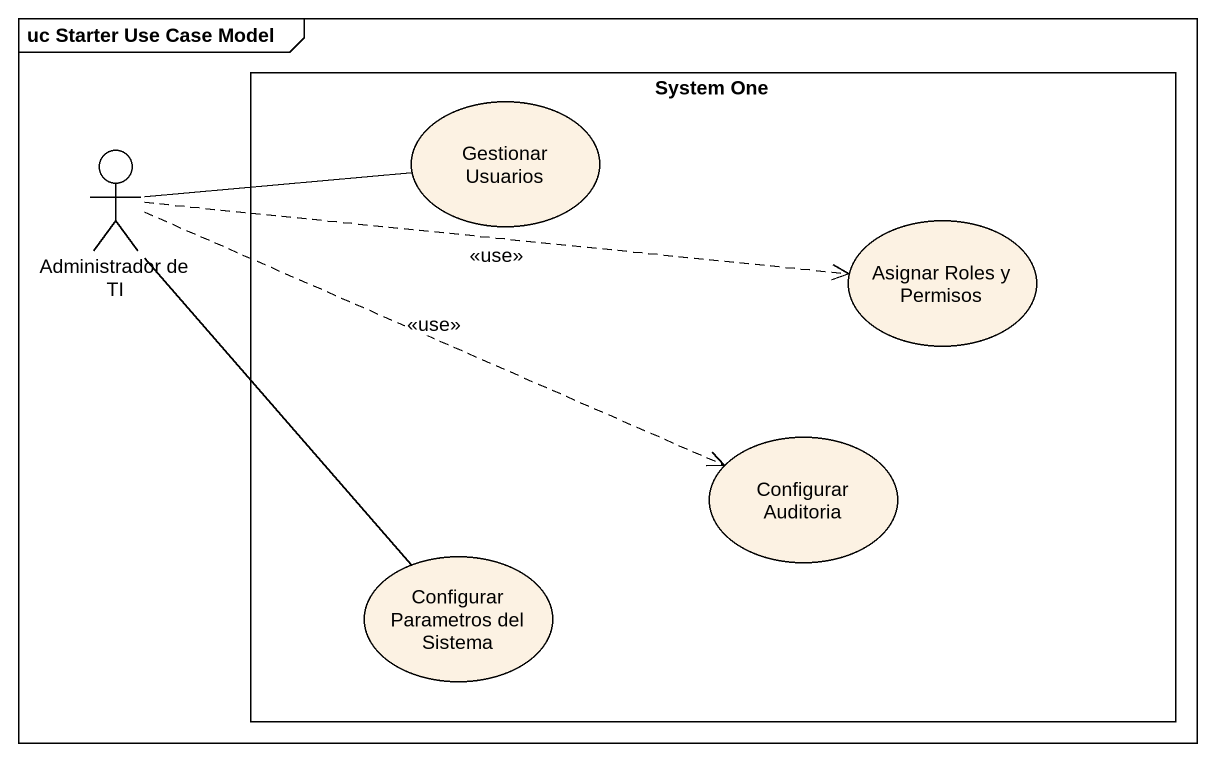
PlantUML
@startuml
mainframe uc Starter Use Case Model
rectangle "System One" as System_One {
  usecase "Gestionar Usuarios" as Gestionar_Usuarios
  usecase "Asignar Roles y Permisos" as Asignar_Roles_y_Permisos
  usecase "Configurar Auditoria" as Configurar_Auditoria
  usecase "Configurar Parametros del Sistema" as Configurar_Parametros_del
}
actor "Administrador de TI" as Administrador_de_TI
Administrador_de_TI -right- Gestionar_Usuarios
Administrador_de_TI .right.> Asignar_Roles_y_Permisos : <<use>>
Administrador_de_TI .right.> Configurar_Auditoria : <<use>>
Administrador_de_TI -- Configurar_Parametros_del
@enduml
